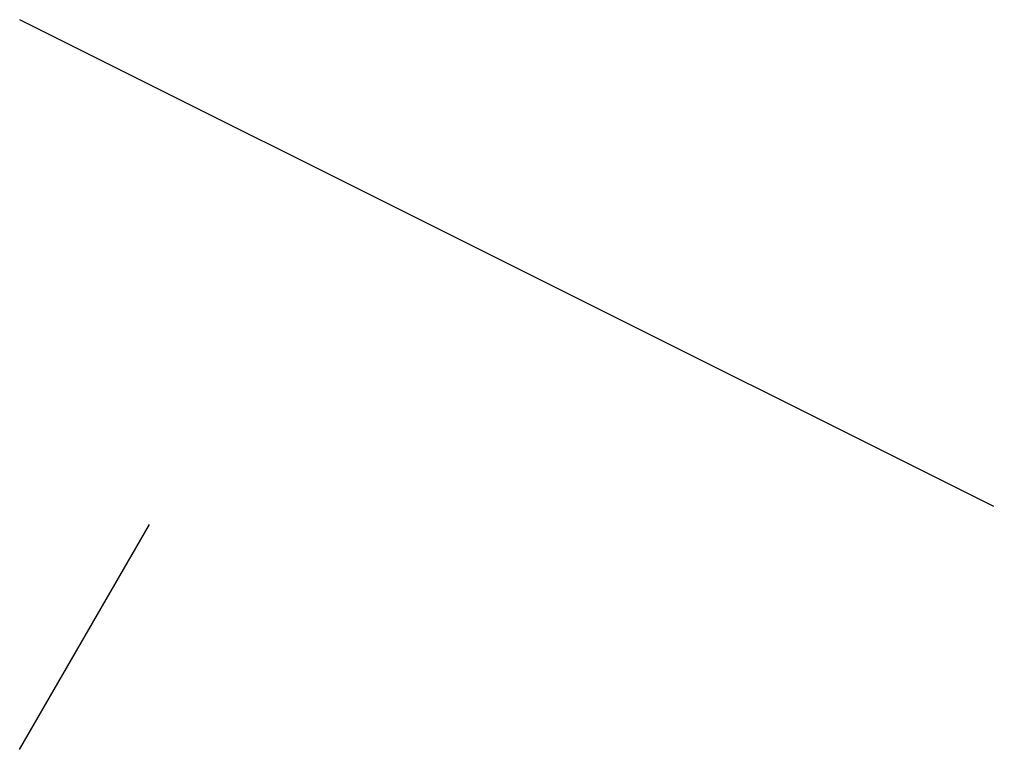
# Model space of a CAD drawing. Units: millimetres at full size, sheet at 1:100. Extents: x -15551 to 8939, y -15735 to 2633.
import ezdxf

# ---------------------------------------------------------------- set-up
doc = ezdxf.new("R2010")
doc.units = ezdxf.units.MM
doc.header["$LTSCALE"] = 100
doc.layers.add('0-0', color=7, linetype='Continuous')

msp = doc.modelspace()

# ---------------------------------------------------------------- linework, layer by layer
at = {"layer": '0-0'}
for p, q in [((-15551, 2632.7), (8938.8, -9612.2)), ((-15551, -15734.7), (-12284.7, -10077.3))]:
    msp.add_line(p, q, dxfattribs=at)

doc.saveas('drawing.dxf')
